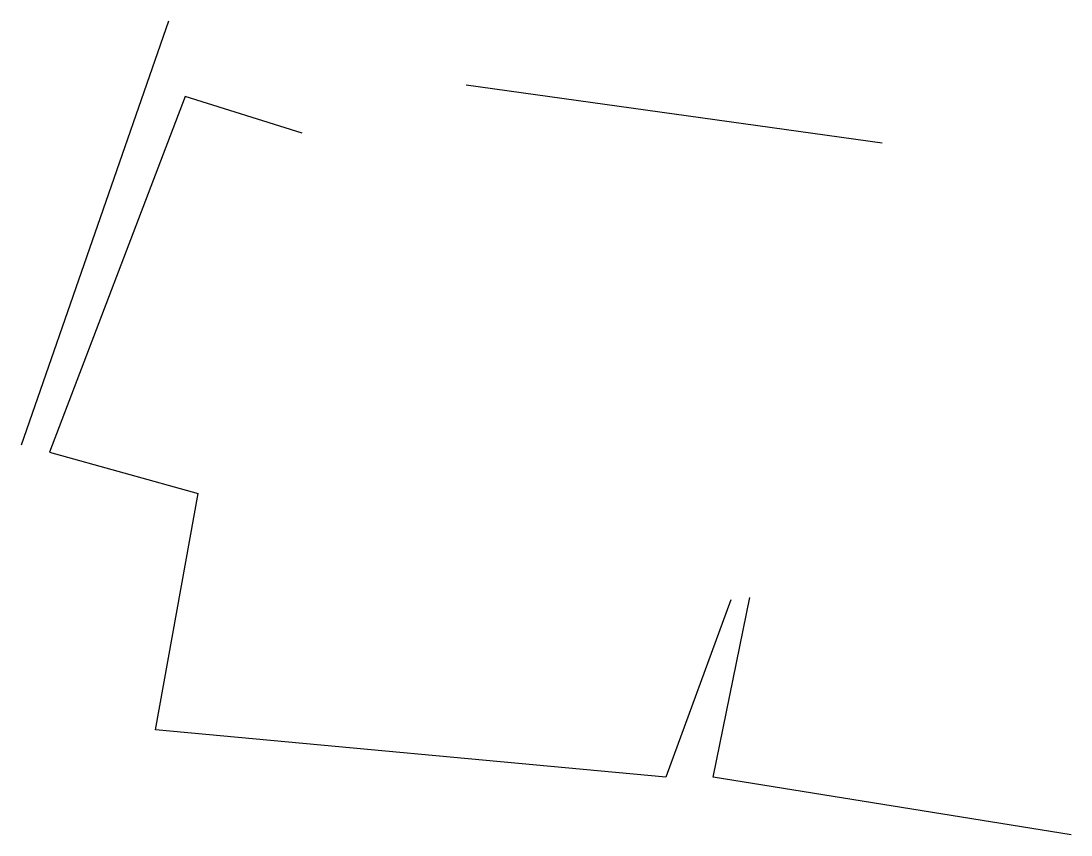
# Model space of a CAD drawing. Extents: x 530124 to 551589, y 1839482 to 1845671.
# Drawn here: x 530124.39 to 530133.28, y 1845664.41 to 1845671.3 of the extents above.
import ezdxf

# ---------------------------------------------------------------- set-up
doc = ezdxf.new("R2010")
doc.units = 0
doc.layers.add('Level 22', color=7, linetype='Continuous')

msp = doc.modelspace()

# ---------------------------------------------------------------- linework, layer by layer
at = {"layer": 'Level 22'}
for p, q in [((530128.16, 1845670.76), (530131.68, 1845670.27)), ((530125.78, 1845670.66), (530124.63, 1845667.65)), ((530126.77, 1845670.35), (530125.78, 1845670.66)), ((530124.63, 1845667.65), (530125.89, 1845667.3)), ((530125.53, 1845665.3), (530125.89, 1845667.3)), ((530130.25, 1845664.9), (530130.56, 1845666.42)), ((530130.4, 1845666.4), (530129.85, 1845664.9)), ((530129.85, 1845664.9), (530125.53, 1845665.3)), ((530133.28, 1845664.41), (530130.25, 1845664.9))]:
    msp.add_line(p, q, dxfattribs=at)
msp.add_lwpolyline([(530125.64, 1845671.3), (530124.39, 1845667.71)], dxfattribs=at)

doc.saveas('drawing.dxf')
